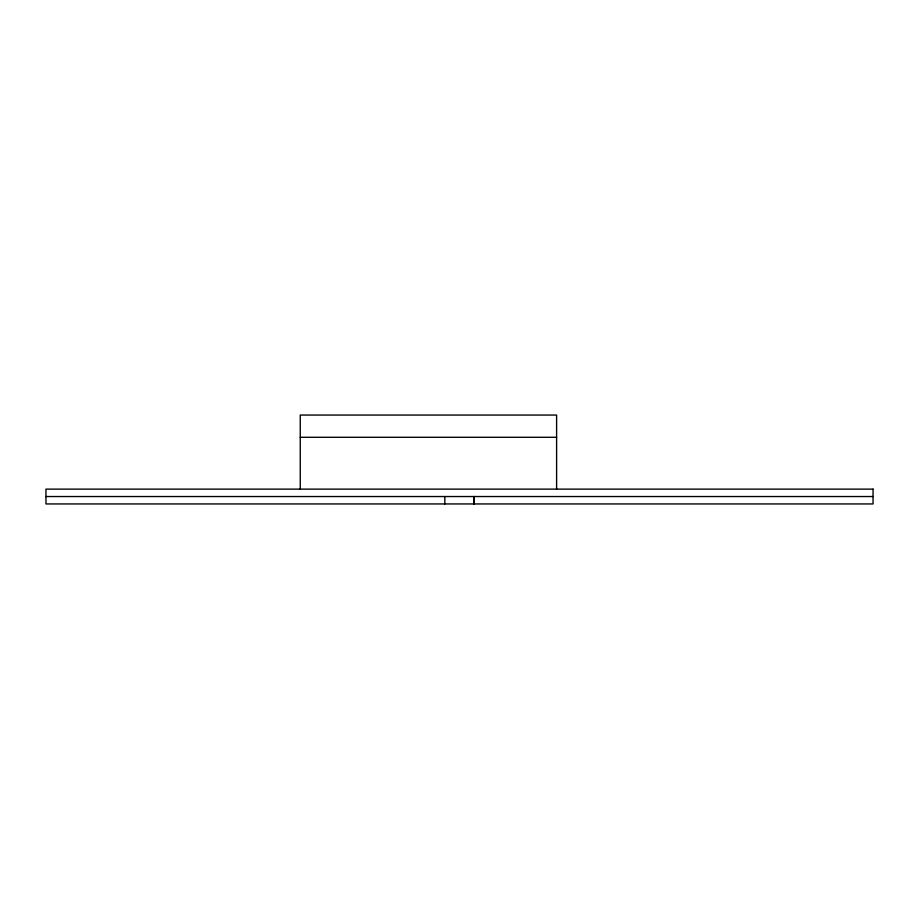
<?xml version="1.0" encoding="UTF-8"?>
<svg xmlns="http://www.w3.org/2000/svg" width="919" height="919" viewBox="0 0 919 919"><rect width="100%" height="100%" fill="white"/><g stroke="black" fill="none" stroke-linecap="round" stroke-linejoin="round"><path stroke-width="1.38" d="M300.249 437.283L556.604 437.283M45.95 496.536L873.05 496.536M556.604 489.126L556.604 415.055L300.249 415.055L300.249 489.126M474.261 496.536L474.261 503.945M474.089 496.536L474.089 503.945M444.83 496.536L444.83 503.945M873.05 489.126L45.95 489.126L45.95 503.945L873.05 503.945L873.05 489.126"/></g></svg>
